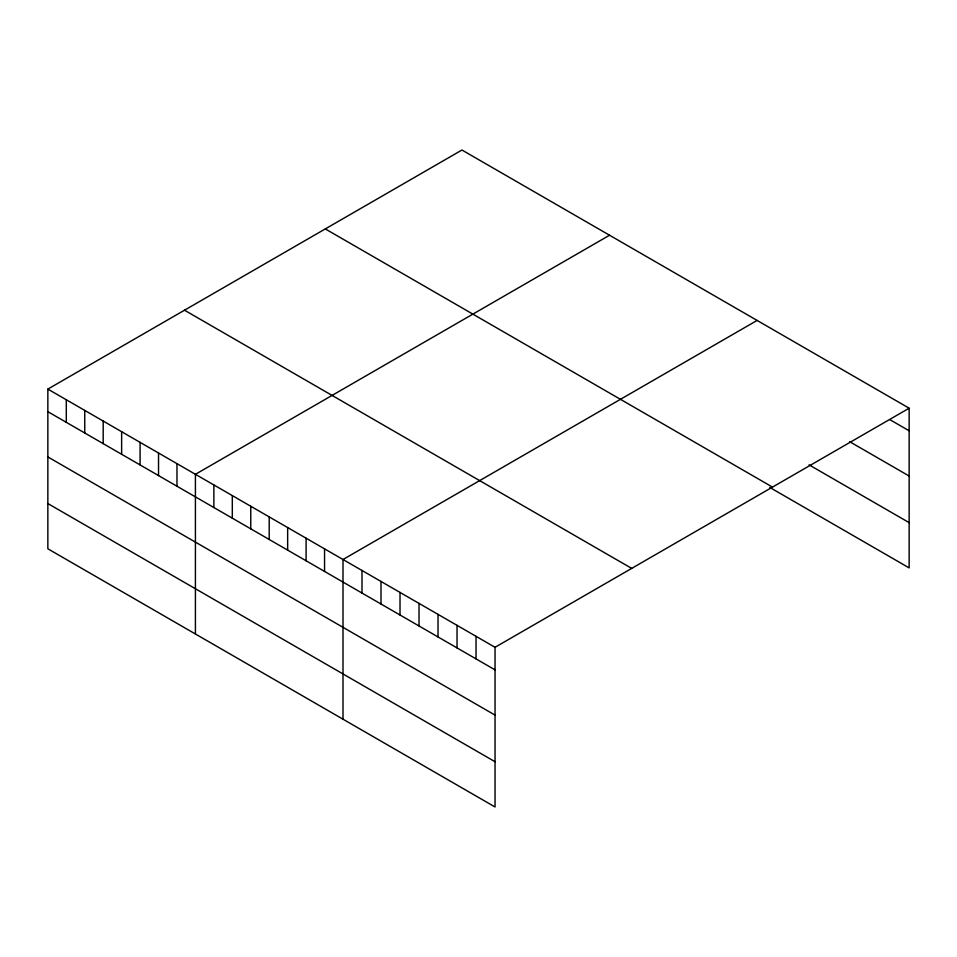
<?xml version="1.0" encoding="UTF-8"?>
<svg xmlns="http://www.w3.org/2000/svg" width="957" height="957" viewBox="0 0 957 957"><rect width="100%" height="100%" fill="white"/><g stroke="black" fill="none" stroke-linecap="round" stroke-linejoin="round"><path stroke-width="1.44" d="M47.85 389.104L495.044 647.291L495.044 806.978L47.85 548.792L47.85 389.104L461.956 150.022L909.15 408.208L909.15 567.896L769.775 487.424M609.537 235.231L195.419 474.313L195.419 633.989M757.107 320.428L343.001 559.51L343.001 719.197M495.044 647.291L909.15 408.208M890.142 419.812L909.15 430.782M849.601 441.644L909.15 476.024M809.06 464.851L909.15 522.642M325.308 228.926L772.49 487.101M184.51 310.212L631.692 568.398M47.85 411.677L495.044 669.864M47.85 456.932L495.044 715.106M47.85 503.549L495.044 761.724M476.036 636.321L476.036 658.894M457.027 625.352L457.027 647.925M438.019 614.37L438.019 636.943M419.022 603.4L419.022 625.974M400.014 592.431L400.014 615.004M381.006 581.449L381.006 604.034M361.997 570.48L361.997 593.053M324.555 548.863L324.555 571.437M306.096 538.205L306.096 560.778M287.65 527.558L287.65 550.131M269.204 516.912L269.204 539.485M250.758 506.265L250.758 528.838M232.312 495.606L232.312 518.18M213.866 484.96L213.866 507.533M176.973 463.655L176.973 486.228M158.527 453.008L158.527 475.581M140.081 442.361L140.081 464.935M121.635 431.715L121.635 454.288M103.189 421.056L103.189 443.629M84.742 410.409L84.742 432.983M66.296 399.763L66.296 422.336"/></g></svg>
